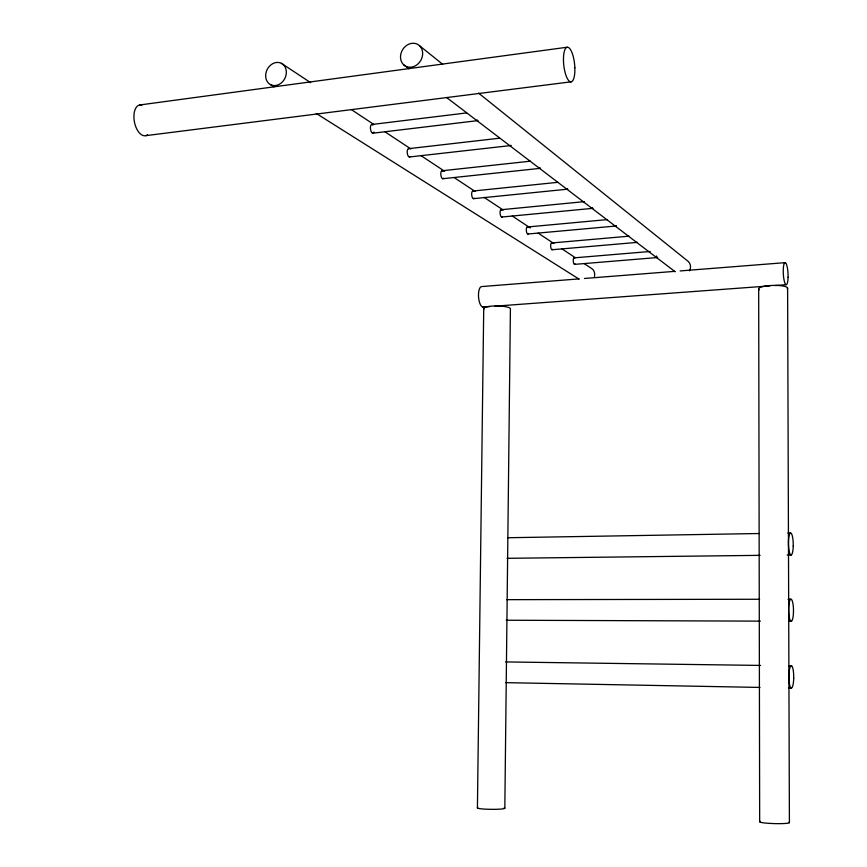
<?xml version="1.0" encoding="UTF-8"?>
<svg xmlns="http://www.w3.org/2000/svg" width="867" height="867" viewBox="0 0 867 867"><rect width="100%" height="100%" fill="white"/><g stroke="black" fill="none" stroke-linecap="round" stroke-linejoin="round"><path stroke-width="1.3" d="M504.822 808.185L510.414 309.01A13.373 2.742 0.7 0 0 496.087 305.943A13.373 2.742 0.7 0 0 484.014 309.129M477.424 807.979L483.721 308.414M139.674 104.983L567.105 47.241M145.613 135.685L571.331 81.791M371.91 124.49L466.576 112.927M372.745 133.225L478.02 120.6A4.519 1.647 83.4 0 1 477.132 119.928M408.552 148.669L499.305 138.232M409.332 156.992L510.696 145.558M442.051 170.766L530.474 161.175M442.777 178.721L540.509 168.317A4.097 1.376 84.5 0 1 539.773 167.754M472.797 191.054L557.893 182.319M473.469 198.673L567.809 189.158M501.115 209.738L584.293 201.643M501.744 217.043L592.909 208.329M527.288 227.002L607.507 219.579M527.873 234.014L616.069 226.005M551.542 242.998L628.976 236.182M552.084 249.75L637.494 242.359M574.073 257.867L650.217 251.473M574.593 264.37L657.37 257.542M579.069 278.892L482.019 286.543A10.306 3.891 85.7 0 0 478.519 293.534L478.497 296.178A10.306 3.891 85.7 0 0 483.873 306.864M584.466 278.47L674.775 271.349M680.172 270.927L785.307 262.636M482.876 307.07L489.606 306.571M495.003 306.17L769.885 285.893M775.282 285.492L786.055 284.701M507.553 537.735L759.351 533.519M787.778 533.042L790.487 532.999M507.043 558.315L760.11 555.346M787.171 555.032L791.235 554.988M506.762 599.661L759.611 599.26M788.016 599.216L790.715 599.216M506.263 620.241L760.381 621.13M788.764 621.238L791.463 621.238M505.634 661.933L760.554 665.433M788.883 665.823L791.582 665.856M505.808 682.654L759.98 687.433M788.363 687.964L791.072 688.019M270.569 84.663L273.994 86.819M316.271 113.469L579.026 279.098M281.385 63.313A11.965 9.905 -63.7 0 1 280.962 83.232A11.965 9.905 -63.7 0 1 265.66 75.462A11.965 9.905 -63.7 0 1 281.385 63.313L310.668 82.668M351.2 109.48L373.731 124.382M384.991 131.827L410.882 148.951M421.026 155.659L444.673 171.298M454.807 178.006L475.073 191.401M484.089 197.362L503.228 210.02M512.234 215.981L530.257 227.902M538.136 233.115L553.905 243.54M561.783 248.753L575.298 257.683M584.304 263.644L591.066 268.12A7.879 7.164 -58.4 0 1 594.448 276.465M403.588 64.722L408.953 68.818M446.538 97.462L675.209 271.783M419.541 45.723A12.463 10.556 -59.3 0 1 414.285 66.326A12.463 10.556 -59.3 0 1 400.922 53.678A12.463 10.556 -59.3 0 1 419.541 45.723L442.723 64.342M478.562 93.105L688.279 261.466A8.106 7.456 -51.8 0 1 689.493 270.84M787.615 288.05L789.404 822.664M758.679 289.014L759.665 821.699M147.607 134.71A15.639 8.312 79.2 0 1 138.937 132.391A15.639 8.312 79.2 0 1 133.93 117.955L134.038 114.065A15.639 8.312 79.2 0 1 141.885 105.113M502.361 216.522A3.663 1.322 84.8 0 1 500.617 215.775A3.663 1.322 84.8 0 1 500.216 211.082A3.663 1.322 84.8 0 1 501.82 210.204M592.605 208.21A3.75 1.17 85.3 0 1 592.291 207.852M373.948 132.033A4.4 1.842 82.5 0 1 371.444 132.12A4.4 1.842 82.5 0 1 370.556 126.246A4.4 1.842 82.5 0 1 372.897 125.141M528.437 233.494A3.522 1.225 85.2 0 1 526.822 232.833A3.522 1.225 85.2 0 1 526.453 228.314A3.522 1.225 85.2 0 1 527.938 227.425M616.339 225.864A3.598 1.084 85.7 0 1 615.776 225.908M443.503 178.201A3.999 1.55 83.8 0 1 441.444 177.291A3.999 1.55 83.8 0 1 440.978 172.175A3.999 1.55 83.8 0 1 442.885 171.319M474.141 198.142A3.826 1.431 84.3 0 1 471.756 195.378A3.826 1.431 84.3 0 1 473.187 191.184M567.473 189.028A3.912 1.268 85 0 1 567.137 188.648M410.124 156.472A4.194 1.691 83.2 0 1 407.295 153.307A4.194 1.691 83.2 0 1 409.007 148.831M511.086 145.428A4.292 1.506 84 0 1 510.295 145.385M552.615 249.241A3.381 1.138 85.5 0 1 550.718 246.922A3.381 1.138 85.5 0 1 551.846 243.085M575.081 263.861A3.262 1.062 85.8 0 1 573.315 261.671A3.262 1.062 85.8 0 1 574.355 257.943M657.609 257.401A3.327 0.932 86.2 0 1 656.872 257.163M656.644 256.665A3.327 0.932 86.2 0 1 656.449 255.993M759.362 289.784A14.479 3.089 -1.4 0 1 772.519 285.438A14.479 3.089 -1.4 0 1 787.247 288.863M789.035 822.284A14.891 1.398 1.6 0 1 773.906 823.574A14.891 1.398 1.6 0 1 760.359 821.363M504.139 807.86A13.72 1.235 0.7 0 1 491.849 809.334A13.72 1.235 0.7 0 1 477.728 807.654M574.854 67.713L574.843 71.972A17.416 5.44 83.8 0 1 569.099 80.999A17.416 5.44 83.8 0 1 563.485 61.351L563.507 57.016A17.416 5.44 83.8 0 1 569.261 48.064A17.416 5.44 83.8 0 1 574.854 67.713M793.24 546.037L793.218 543.175A11.033 2.395 88.9 0 0 790.791 532.988A11.033 2.395 88.9 0 0 788.45 541.929L788.471 544.823A11.033 2.395 88.9 0 0 790.91 555.01A11.033 2.395 88.9 0 0 793.24 546.037M793.478 611.885L793.457 609.013A11.087 2.406 89.4 0 0 791.018 599.151A11.087 2.406 89.4 0 0 788.677 608.558L788.699 611.463A11.087 2.406 89.4 0 0 791.138 621.314A11.087 2.406 89.4 0 0 793.478 611.885M793.717 678.189L793.695 675.295A11.152 2.417 89.9 0 0 791.246 665.78A11.152 2.417 89.9 0 0 788.905 675.642L788.916 678.568A11.152 2.417 89.9 0 0 791.376 688.084A11.152 2.417 89.9 0 0 793.717 678.189M788.081 277.288L788.07 274.471A11.076 2.363 87 0 0 785.61 262.831A11.076 2.363 87 0 0 783.259 270.005L783.269 272.856A11.076 2.363 87 0 0 785.73 284.495A11.076 2.363 87 0 0 788.081 277.288"/></g></svg>
